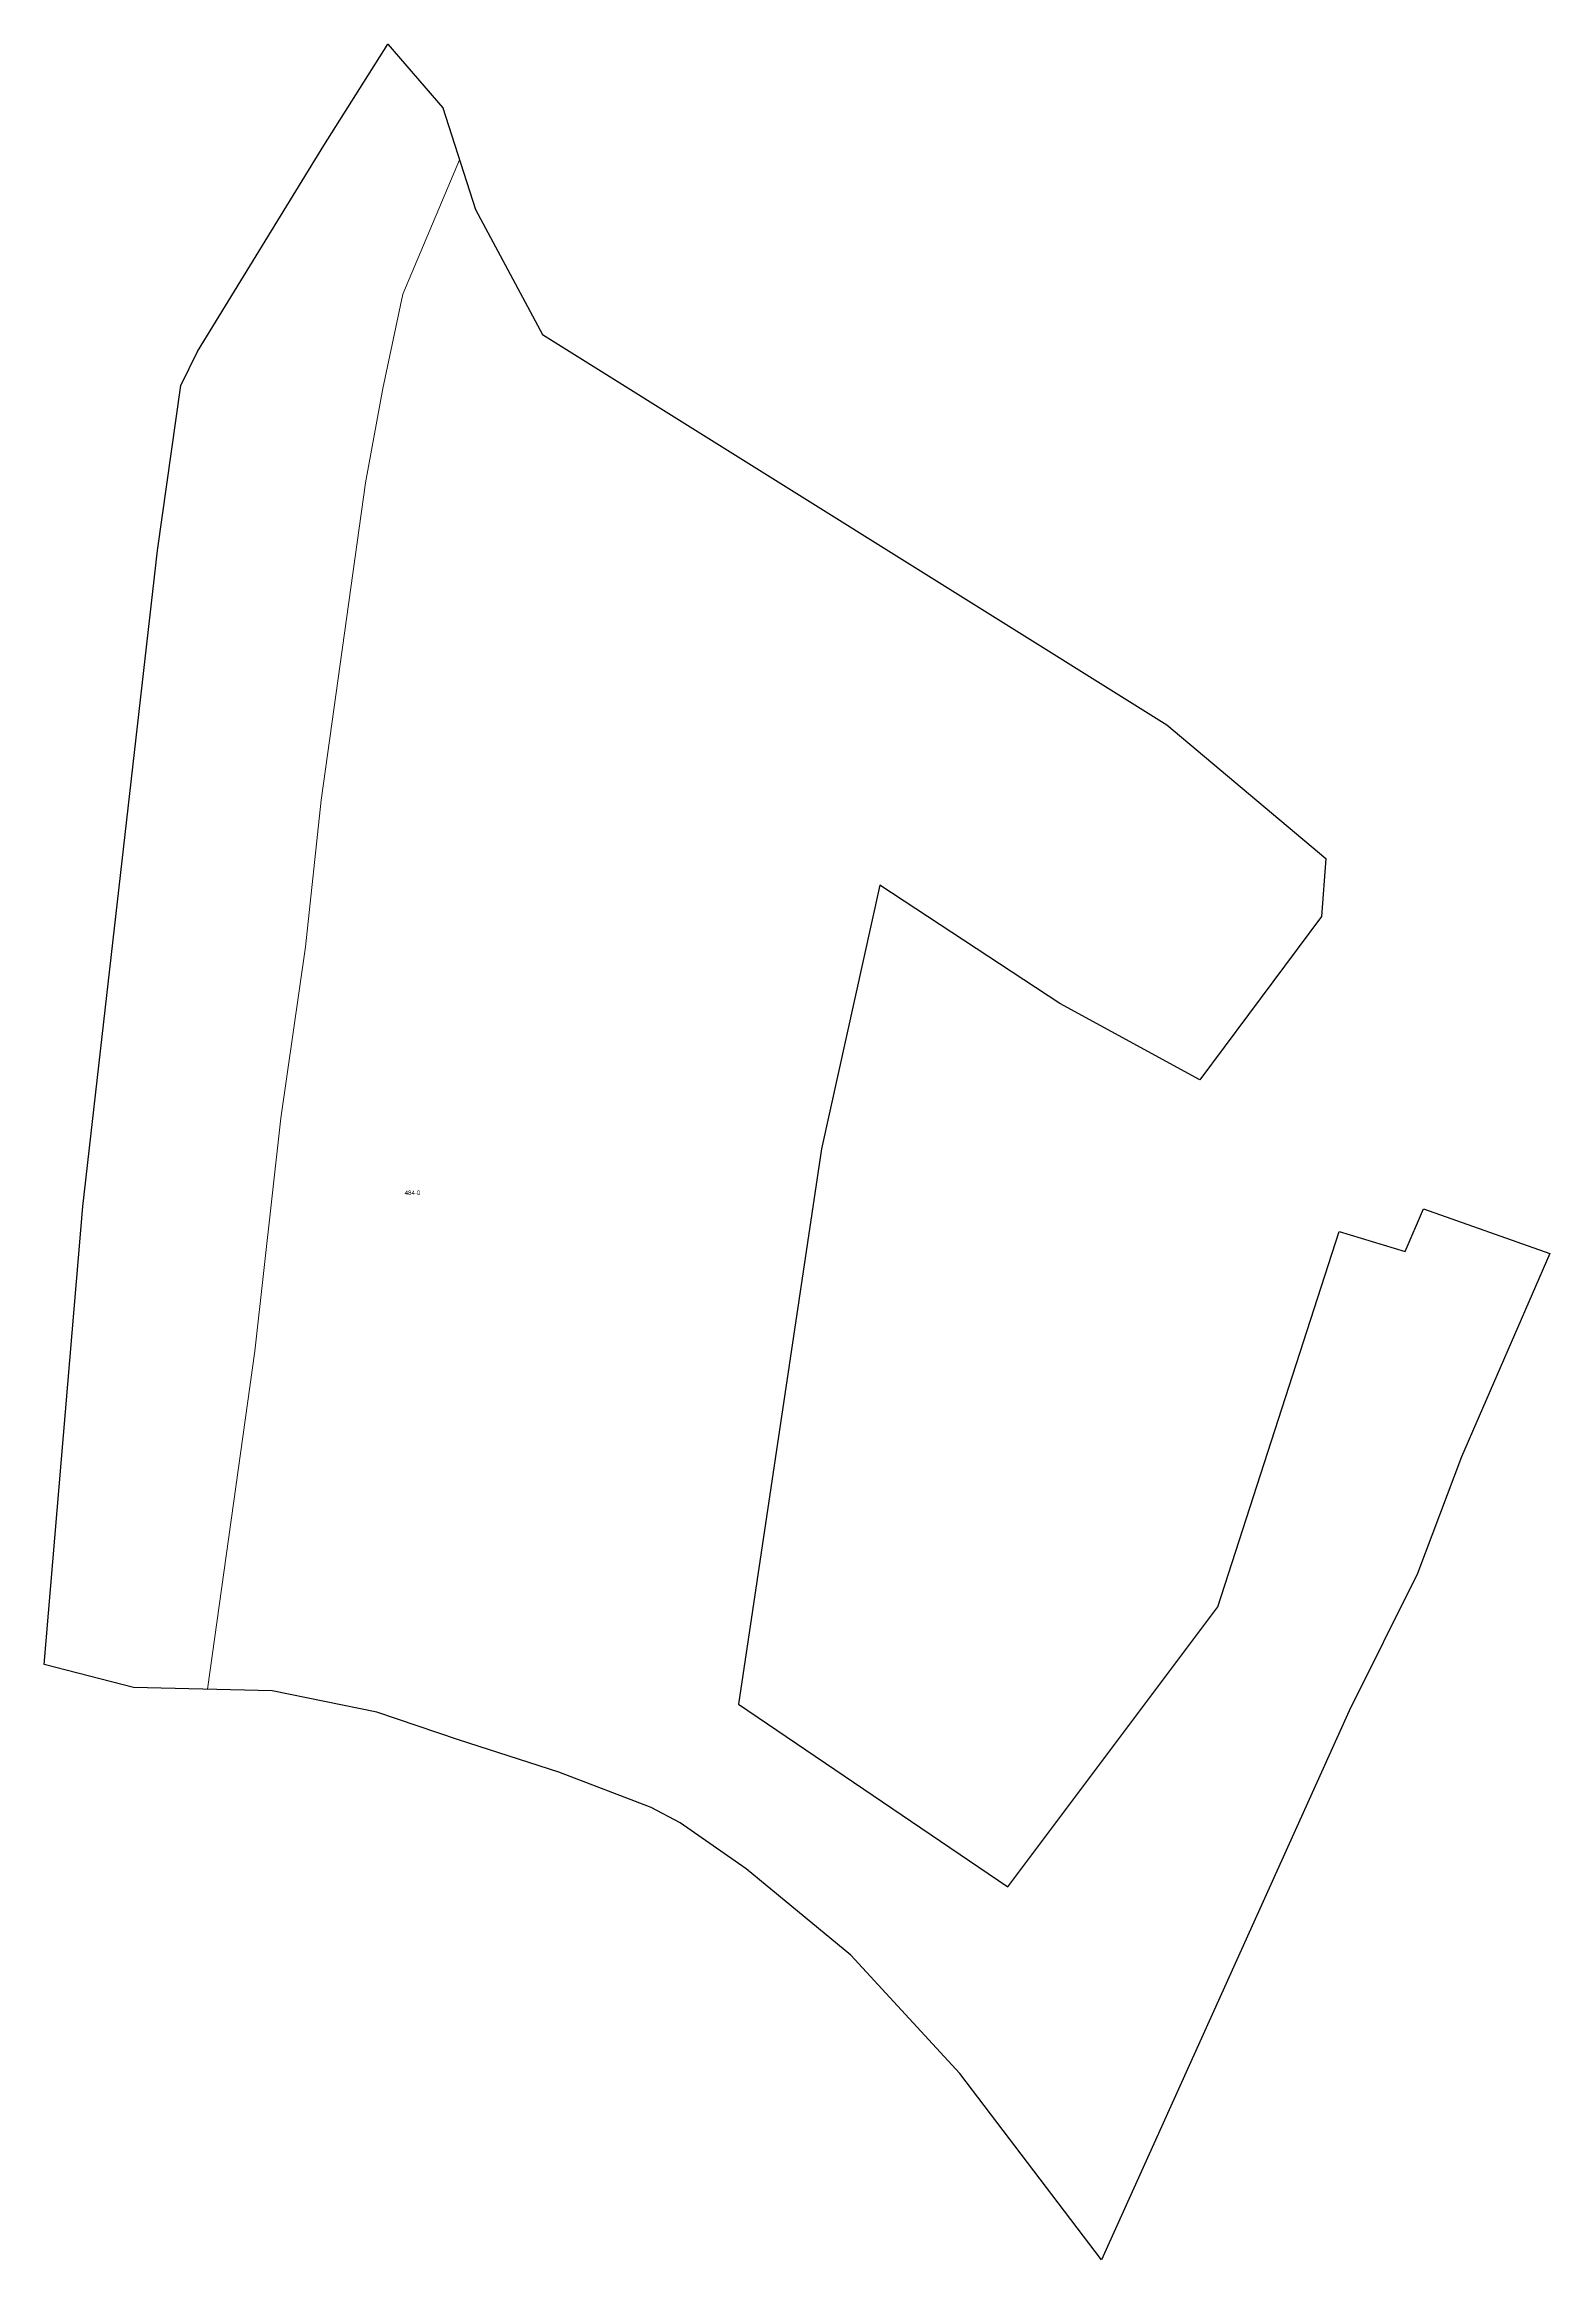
# Model space of a CAD drawing. Header units: metres. Extents: x 7509311 to 7511825, y 4689217 to 4691177.
# Drawn here: x 7509905.3 to 7510179.2, y 4690288 to 4690691.1 of the extents above; entities that cross this region are included whole.
import ezdxf

# ---------------------------------------------------------------- set-up
doc = ezdxf.new("R2010")
doc.units = ezdxf.units.M
doc.layers.add('Nr Parceles Baze', color=7, linetype='Continuous')
doc.layers.add('Parcela Baze', color=7, linetype='Continuous')
doc.layers.add('Par-Re', color=1, linetype='Continuous', lineweight=0)
doc.styles.get("Standard").update_dxf_attribs({"font": 'arial.ttf'})

msp = doc.modelspace()

# ---------------------------------------------------------------- linework, layer by layer
at = {"layer": 'Par-Re', "flags": 128}
msp.add_lwpolyline([(7509952.81, 4690526.89), (7509955.66, 4690553.56), (7509958.77, 4690575.73), (7509963.75, 4690611.33), (7509966.88, 4690628.51), (7509970.56, 4690645.63), (7509980.85, 4690670.08), (7509977.8, 4690679.54), (7509967.83, 4690691.12), (7509956.17, 4690672.68), (7509933.21, 4690635.2), (7509930.13, 4690629.04), (7509925.93, 4690598.99), (7509915.84, 4690510.57), (7509912.34, 4690479.67), (7509905.31, 4690396.3), (7509921.56, 4690392.1), (7509935.01, 4690391.8), (7509943.64, 4690453.3), (7509948.34, 4690495.72)], close=True, dxfattribs=at)
at = {"layer": 'Parcela Baze'}
msp.add_lwpolyline([(7509933.21, 4690635.2), (7509956.17, 4690672.68), (7509967.83, 4690691.12), (7509977.8, 4690679.54), (7509983.77, 4690661.03), (7509995.98, 4690638.34), (7510109.59, 4690567.29), (7510138.5, 4690542.96), (7510137.7, 4690532.4), (7510115.58, 4690502.69), (7510090.1, 4690516.56), (7510057.33, 4690538.14), (7510046.73, 4690490.14), (7510031.62, 4690389.1), (7510080.63, 4690355.84), (7510118.84, 4690406.77), (7510140.93, 4690475.1), (7510152.97, 4690471.45), (7510156.27, 4690479.24), (7510179.24, 4690471.11), (7510163.18, 4690434.08), (7510155.2, 4690412.88), (7510142.74, 4690387.9), (7510097.67, 4690288), (7510071.93, 4690321.9), (7510052.08, 4690343.41), (7510033.04, 4690359.11), (7510021.03, 4690367.48), (7510015.71, 4690370.28), (7509998.91, 4690376.73), (7509980.7, 4690382.61), (7509965.81, 4690387.62), (7509946.77, 4690391.54), (7509921.56, 4690392.1), (7509905.31, 4690396.3), (7509912.34, 4690479.67), (7509915.84, 4690510.57), (7509925.93, 4690598.99), (7509930.13, 4690629.04), (7509933.21, 4690635.2)], dxfattribs=at)

# ---------------------------------------------------------------- texts
at = {"layer": 'Nr Parceles Baze'}
msp.add_text('484-0', height=0.8, dxfattribs=at).set_placement((7509970.88, 4690481.75))

doc.saveas('drawing.dxf')
